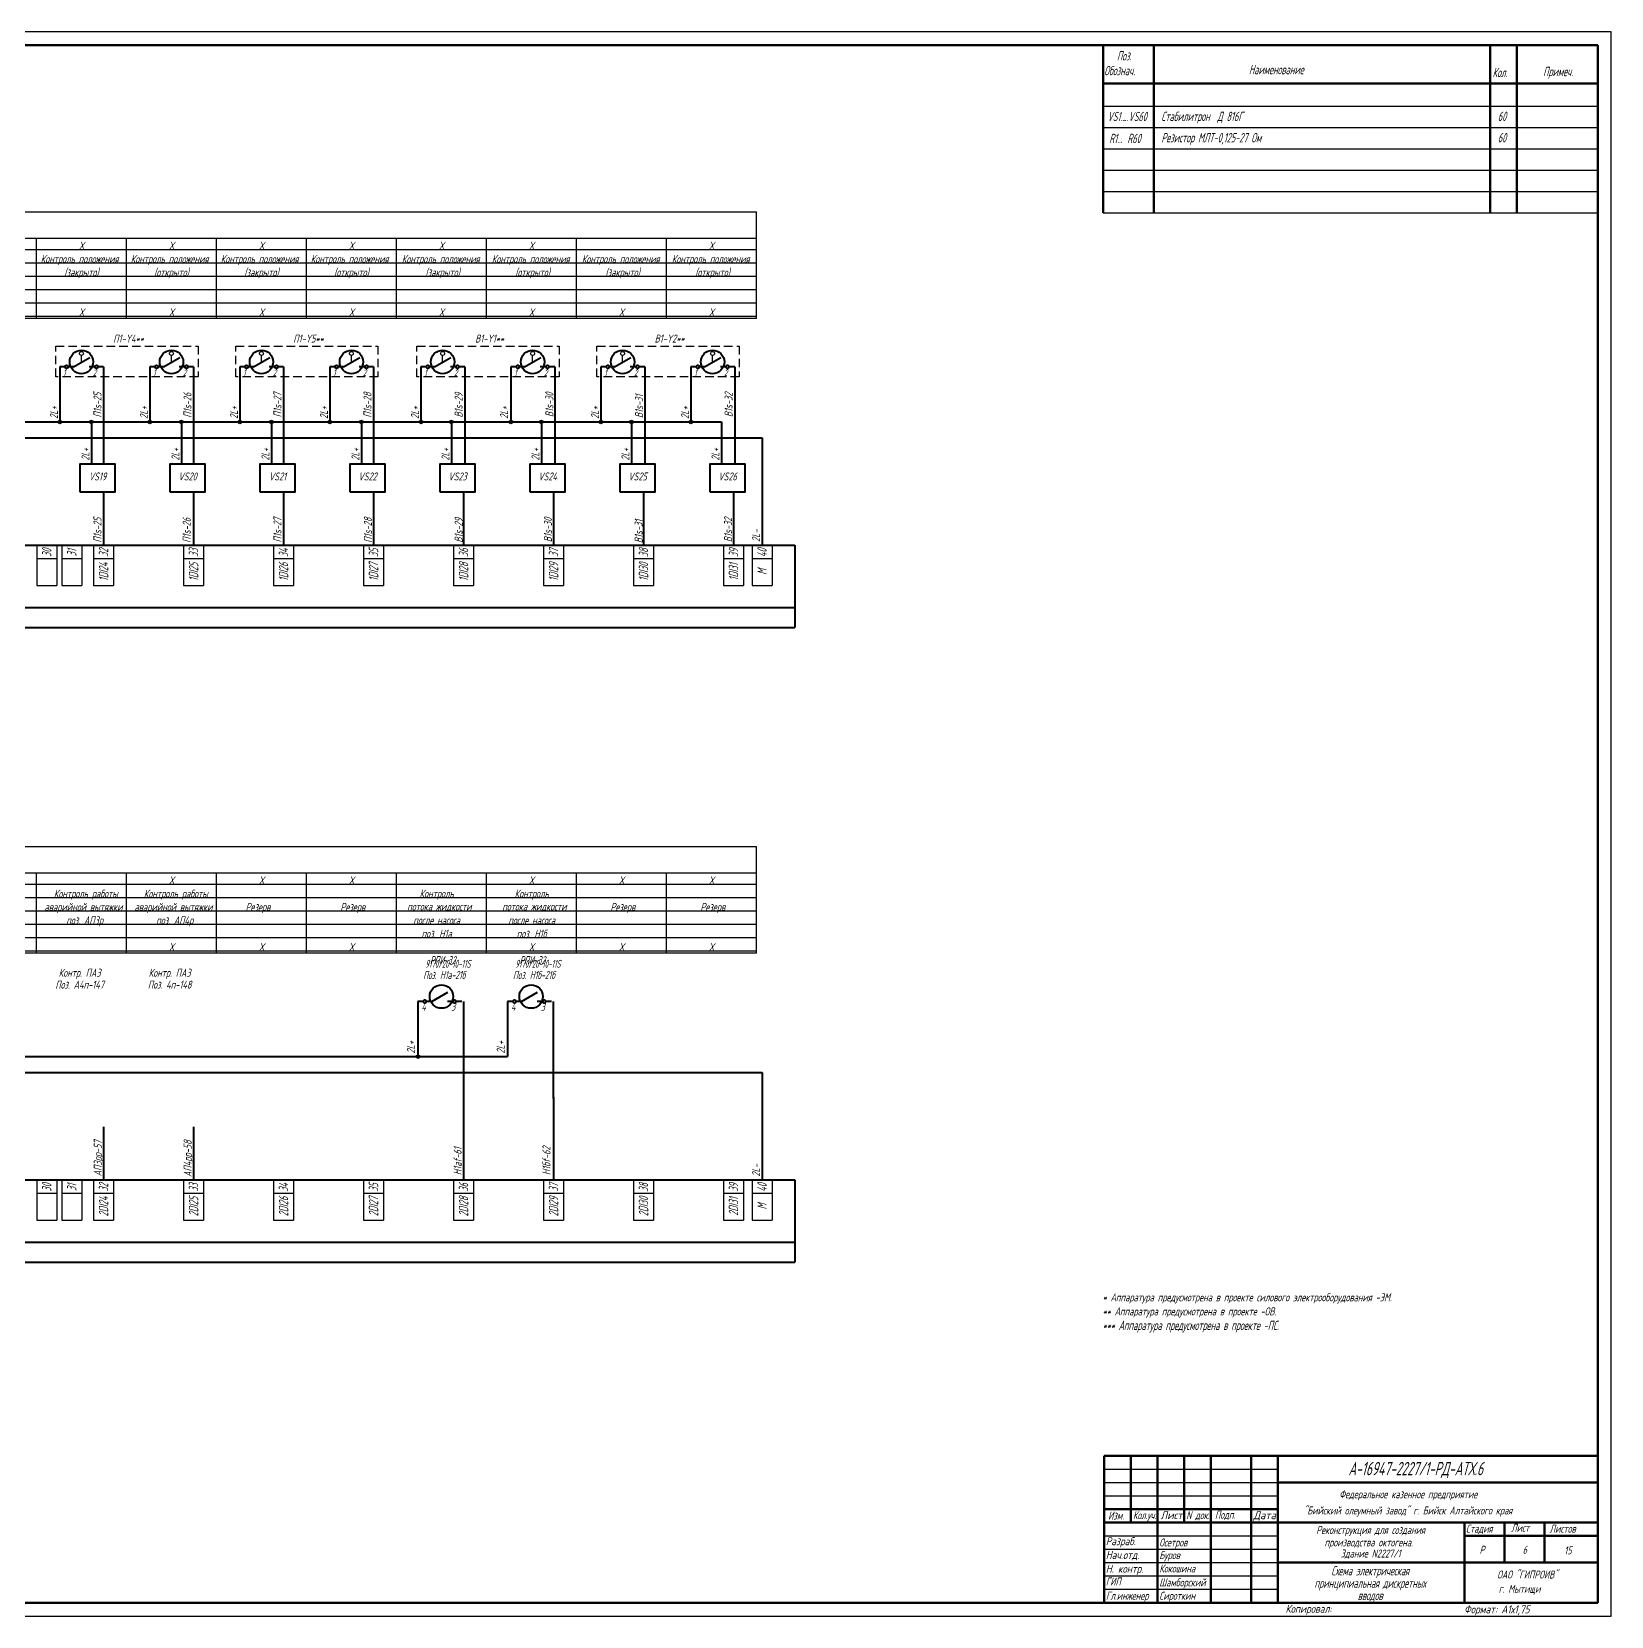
# Model space of a CAD drawing. Header units: millimetres. Extents: x -338 to 6826, y -8218 to 3153.
# Drawn here: x 2917 to 3509, y -812 to -218 of the extents above; entities that cross this region are included whole.
import ezdxf
from ezdxf.enums import TextEntityAlignment as Align

# ---------------------------------------------------------------- set-up
doc = ezdxf.new("R2010")
doc.units = ezdxf.units.MM
doc.linetypes.add('невидимая2', pattern=[4.7625, 3.175, -1.5875])
doc.layers.get('Defpoints').update_dxf_attribs({"color": 251})
for name, color, linetype, lineweight in [('Обводка', 6, 'Continuous', 25), ('Рамка тонкая', 5, 'Continuous', 25), ('Текст_КИП', 2, 'Continuous', 25), ('Толст.рамка', 7, 'Continuous', 60)]:
    doc.layers.add(name, color=color, linetype=linetype, lineweight=lineweight)
doc.layers.add('Слой М50', color=3, linetype='Continuous')
doc.layers.add('ТЕКСТ', color=2, linetype='Continuous')
doc.styles.add('Simplex', font='simplex.shx', dxfattribs={"width": 0.7, "oblique": 15})

msp = doc.modelspace()

# ---------------------------------------------------------------- hatches: boundary and pattern name
h = msp.add_hatch(color=256)
edge = h.paths.add_edge_path()
edge.add_arc((2927.34, -364.46), 0.664, 0, 360)
h = msp.add_hatch(color=256)
edge = h.paths.add_edge_path()
edge.add_arc((2939.19, -364.46), 0.664, 0, 360)
h = msp.add_hatch(color=256)
edge = h.paths.add_edge_path()
edge.add_arc((2961.06, -364.46), 0.664, 0, 360)
h = msp.add_hatch(color=256)
edge = h.paths.add_edge_path()
edge.add_arc((2972.91, -364.46), 0.664, 0, 360)
h = msp.add_hatch(color=256)
edge = h.paths.add_edge_path()
edge.add_arc((2994.79, -364.46), 0.664, 0, 360)
h = msp.add_hatch(color=256)
edge = h.paths.add_edge_path()
edge.add_arc((3006.64, -364.46), 0.664, 0, 360)
h = msp.add_hatch(color=256)
edge = h.paths.add_edge_path()
edge.add_arc((3028.51, -364.46), 0.664, 0, 360)
h = msp.add_hatch(color=256)
edge = h.paths.add_edge_path()
edge.add_arc((3040.36, -364.46), 0.664, 0, 360)
h = msp.add_hatch(color=256)
edge = h.paths.add_edge_path()
edge.add_arc((3062.66, -364.46), 0.664, 0, 360)
h = msp.add_hatch(color=256)
edge = h.paths.add_edge_path()
edge.add_arc((3074.08, -364.46), 0.664, 0, 360)
h = msp.add_hatch(color=256)
edge = h.paths.add_edge_path()
edge.add_arc((3096.38, -364.46), 0.664, 0, 360)
h = msp.add_hatch(color=256)
edge = h.paths.add_edge_path()
edge.add_arc((3107.8, -364.46), 0.664, 0, 360)
h = msp.add_hatch(color=256)
edge = h.paths.add_edge_path()
edge.add_arc((3130.1, -364.46), 0.664, 0, 360)
h = msp.add_hatch(color=256)
edge = h.paths.add_edge_path()
edge.add_arc((3141.53, -364.46), 0.664, 0, 360)
h = msp.add_hatch(color=256)
edge = h.paths.add_edge_path()
edge.add_arc((3163.82, -364.46), 0.664, 0, 360)
h = msp.add_hatch(color=256)
edge = h.paths.add_edge_path()
edge.add_arc((3061.55, -602.37), 0.664, 0, 360)

# ---------------------------------------------------------------- linework, layer by layer
at = {"lineweight": 40}
for p, q in [((2927.34, -343.8), (2927.34, -364.46)), ((2929.34, -343.8), (2927.34, -343.8)), ((2932.49, -343.8), (2930.49, -343.8)), ((2932.49, -343.8), (2938.55, -340.3)), ((2940.49, -343.8), (2938.36, -343.8)), ((2943.76, -343.8), (2941.63, -343.8)), ((2943.76, -343.8), (2943.76, -380.16)), ((2961.06, -343.8), (2961.06, -364.46)), ((2963.06, -343.8), (2961.06, -343.8)), ((2966.21, -343.8), (2964.21, -343.8)), ((2966.21, -343.8), (2972.27, -340.3)), ((2974.21, -343.8), (2972.09, -343.8)), ((2977.48, -343.8), (2975.36, -343.8)), ((2977.48, -343.8), (2977.48, -380.16)), ((2994.79, -343.8), (2994.79, -364.46)), ((2996.79, -343.8), (2994.79, -343.8)), ((2999.93, -343.8), (2997.93, -343.8)), ((2999.93, -343.8), (3005.99, -340.3)), ((3007.93, -343.8), (3005.81, -343.8)), ((3011.2, -343.8), (3009.08, -343.8)), ((3011.2, -343.8), (3011.2, -380.16)), ((3028.51, -343.8), (3028.51, -364.46)), ((3030.51, -343.8), (3028.51, -343.8)), ((3033.65, -343.8), (3031.65, -343.8)), ((3033.65, -343.8), (3039.72, -340.3)), ((3041.65, -343.8), (3039.53, -343.8)), ((3044.92, -343.8), (3042.8, -343.8)), ((3044.92, -343.8), (3044.92, -380.16)), ((3062.66, -343.8), (3062.66, -364.46)), ((3064.66, -343.8), (3062.66, -343.8)), ((3067.8, -343.8), (3065.8, -343.8)), ((3067.8, -343.8), (3073.86, -340.3)), ((3075.8, -343.8), (3073.68, -343.8)), ((3079.07, -343.8), (3076.95, -343.8)), ((3079.07, -343.8), (3079.07, -380.16)), ((3096.38, -343.8), (3096.38, -364.46)), ((3098.38, -343.8), (3096.38, -343.8)), ((3101.52, -343.8), (3099.52, -343.8)), ((3101.52, -343.8), (3107.59, -340.3)), ((3109.52, -343.8), (3107.4, -343.8)), ((3112.79, -343.8), (3110.67, -343.8)), ((3112.79, -343.8), (3112.79, -380.16)), ((3130.1, -343.8), (3130.1, -364.46)), ((3132.1, -343.8), (3130.1, -343.8)), ((3135.25, -343.8), (3133.25, -343.8)), ((3135.25, -343.8), (3141.31, -340.3)), ((3143.25, -343.8), (3141.12, -343.8)), ((3146.52, -343.8), (3144.39, -343.8)), ((3146.52, -343.8), (3146.52, -380.16)), ((3163.82, -343.8), (3163.82, -364.46)), ((3165.82, -343.8), (3163.82, -343.8)), ((3168.97, -343.8), (3166.97, -343.8)), ((3168.97, -343.8), (3175.03, -340.3)), ((3176.97, -343.8), (3174.85, -343.8)), ((3180.24, -343.8), (3178.12, -343.8)), ((3180.24, -343.8), (3180.24, -380.16)), ((2100.63, -364.46), (3175.25, -364.46)), ((2939.19, -364.46), (2939.19, -380.16)), ((2972.91, -364.46), (2972.91, -380.16)), ((3006.64, -364.46), (3006.64, -380.16)), ((3040.36, -364.46), (3040.36, -380.16)), ((3074.08, -364.46), (3074.08, -380.16)), ((3107.8, -364.46), (3107.8, -380.16)), ((3141.53, -364.46), (3141.53, -380.16)), ((3175.25, -364.46), (3175.25, -380.16)), ((2100.63, -370.43), (3190.5, -370.43)), ((3190.5, -370.43), (3190.5, -410.65)), ((2943.76, -390.73), (2943.76, -410.65)), ((2977.48, -390.73), (2977.48, -410.65)), ((3011.2, -390.73), (3011.2, -410.65)), ((3044.92, -390.73), (3044.92, -410.65)), ((3078.65, -390.73), (3078.65, -410.65)), ((3112.37, -390.73), (3112.37, -410.65)), ((3112.37, -390.73), (3112.37, -410.65)), ((3146.09, -390.73), (3146.09, -410.65)), ((3179.81, -390.73), (3179.81, -410.65)), ((2115.62, -410.65), (3202.77, -410.65)), ((3202.77, -410.65), (3202.77, -441.46)), ((2115.62, -433.96), (3202.77, -433.96)), ((2115.62, -441.46), (3202.77, -441.46)), ((3061.55, -581.71), (3061.55, -602.37)), ((3063.55, -581.71), (3061.55, -581.71)), ((3066.7, -581.71), (3064.7, -581.71)), ((3066.7, -581.71), (3072.76, -578.21)), ((3074.7, -581.71), (3072.58, -581.71)), ((3077.97, -581.71), (3075.85, -581.71)), ((3078.65, -581.71), (3078.65, -618.06)), ((3095.15, -581.71), (3095.15, -602.37)), ((3097.15, -581.71), (3095.15, -581.71)), ((3100.3, -581.71), (3098.3, -581.71)), ((3100.3, -581.71), (3106.36, -578.21)), ((3108.3, -581.71), (3106.18, -581.71)), ((3111.57, -581.71), (3109.45, -581.71)), ((3112.25, -581.71), (3112.25, -618.06)), ((2100.63, -602.37), (3095.15, -602.37)), ((2100.63, -608.34), (3190.5, -608.34)), ((3190.5, -608.34), (3190.5, -648.56)), ((3112.37, -617.55), (3112.37, -648.56)), ((3112.37, -617.55), (3112.37, -648.56)), ((3078.65, -617.79), (3078.65, -648.56)), ((2943.76, -628.63), (2943.76, -648.56)), ((2977.48, -628.63), (2977.48, -648.56)), ((2115.62, -648.56), (3202.77, -648.56)), ((3202.77, -648.56), (3202.77, -679.36)), ((2115.62, -671.87), (3202.77, -671.87)), ((2115.62, -679.36), (3202.77, -679.36))]:
    msp.add_line(p, q, dxfattribs=at)
for p, q in [((2935.46, -341.96), (2935.46, -339.54)), ((2969.18, -341.96), (2969.18, -339.54)), ((3002.91, -341.96), (3002.91, -339.54)), ((3036.63, -341.96), (3036.63, -339.54)), ((3070.78, -341.96), (3070.78, -339.54)), ((3104.5, -341.96), (3104.5, -339.54)), ((3138.22, -341.96), (3138.22, -339.54)), ((3171.94, -341.96), (3171.94, -339.54))]:
    msp.add_line(p, q)
at = {"lineweight": 30}
for p, q in [((2918.74, -410.65), (2918.74, -425.8)), ((2918.74, -415.65), (2926.2, -415.65)), ((2926.2, -410.65), (2926.2, -425.8)), ((2928.1, -410.65), (2928.1, -425.8)), ((2928.1, -415.65), (2935.57, -415.65)), ((2935.57, -410.65), (2935.57, -425.8)), ((2940.02, -410.65), (2940.02, -425.8)), ((2940.02, -415.65), (2947.49, -415.65)), ((2947.49, -410.65), (2947.49, -425.8)), ((2973.74, -410.65), (2973.74, -425.8)), ((2973.74, -415.65), (2981.21, -415.65)), ((2981.21, -410.65), (2981.21, -425.8)), ((3007.47, -410.65), (3007.47, -425.8)), ((3007.47, -415.65), (3014.94, -415.65)), ((3014.94, -410.65), (3014.94, -425.8)), ((3041.19, -410.65), (3041.19, -425.8)), ((3041.19, -415.65), (3048.66, -415.65)), ((3048.66, -410.65), (3048.66, -425.8)), ((3074.91, -410.65), (3074.91, -425.8)), ((3074.91, -415.65), (3082.38, -415.65)), ((3082.38, -410.65), (3082.38, -425.8)), ((3108.63, -410.65), (3108.63, -425.8)), ((3108.63, -415.65), (3116.1, -415.65)), ((3116.1, -410.65), (3116.1, -425.8)), ((3142.36, -410.65), (3142.36, -425.8)), ((3142.36, -415.65), (3149.82, -415.65)), ((3149.82, -410.65), (3149.82, -425.8)), ((3176.08, -410.65), (3176.08, -425.8)), ((3176.08, -415.65), (3183.55, -415.65)), ((3183.55, -410.65), (3183.55, -425.8)), ((3186.77, -410.65), (3186.77, -425.8)), ((3186.77, -415.65), (3194.24, -415.65)), ((3194.24, -410.65), (3194.24, -425.8)), ((2918.74, -425.8), (2926.2, -425.8)), ((2928.1, -425.8), (2935.57, -425.8)), ((2940.02, -425.8), (2947.49, -425.8)), ((2973.74, -425.8), (2981.21, -425.8)), ((3007.47, -425.8), (3014.94, -425.8)), ((3041.19, -425.8), (3048.66, -425.8)), ((3074.91, -425.8), (3082.38, -425.8)), ((3108.63, -425.8), (3116.1, -425.8)), ((3142.36, -425.8), (3149.82, -425.8)), ((3176.08, -425.8), (3183.55, -425.8)), ((3186.77, -425.8), (3194.24, -425.8)), ((2918.74, -648.56), (2918.74, -663.7)), ((2926.2, -648.56), (2926.2, -663.7)), ((2928.1, -648.56), (2928.1, -663.7)), ((2935.57, -648.56), (2935.57, -663.7)), ((2940.02, -648.56), (2940.02, -663.7)), ((2947.49, -648.56), (2947.49, -663.7)), ((2973.74, -648.56), (2973.74, -663.7)), ((2981.21, -648.56), (2981.21, -663.7)), ((3007.47, -648.56), (3007.47, -663.7)), ((3014.94, -648.56), (3014.94, -663.7)), ((3041.19, -648.56), (3041.19, -663.7)), ((3048.66, -648.56), (3048.66, -663.7)), ((3074.91, -648.56), (3074.91, -663.7)), ((3082.38, -648.56), (3082.38, -663.7)), ((3108.63, -648.56), (3108.63, -663.7)), ((3116.1, -648.56), (3116.1, -663.7)), ((3142.36, -648.56), (3142.36, -663.7)), ((3149.82, -648.56), (3149.82, -663.7)), ((3176.08, -648.56), (3176.08, -663.7)), ((3183.55, -648.56), (3183.55, -663.7)), ((3186.77, -648.56), (3186.77, -663.7)), ((3194.24, -648.56), (3194.24, -663.7)), ((2918.74, -653.56), (2926.2, -653.56)), ((2928.1, -653.56), (2935.57, -653.56)), ((2940.02, -653.56), (2947.49, -653.56)), ((2973.74, -653.56), (2981.21, -653.56)), ((3007.47, -653.56), (3014.94, -653.56)), ((3041.19, -653.56), (3048.66, -653.56)), ((3074.91, -653.56), (3082.38, -653.56)), ((3108.63, -653.56), (3116.1, -653.56)), ((3142.36, -653.56), (3149.82, -653.56)), ((3176.08, -653.56), (3183.55, -653.56)), ((3186.77, -653.56), (3194.24, -653.56)), ((2918.74, -663.7), (2926.2, -663.7)), ((2928.1, -663.7), (2935.57, -663.7)), ((2940.02, -663.7), (2947.49, -663.7)), ((2973.74, -663.7), (2981.21, -663.7)), ((3007.47, -663.7), (3014.94, -663.7)), ((3041.19, -663.7), (3048.66, -663.7)), ((3074.91, -663.7), (3082.38, -663.7)), ((3108.63, -663.7), (3116.1, -663.7)), ((3142.36, -663.7), (3149.82, -663.7)), ((3176.08, -663.7), (3183.55, -663.7)), ((3186.77, -663.7), (3194.24, -663.7))]:
    msp.add_line(p, q, dxfattribs=at)
at = {"lineweight": 60}
msp.add_line((3503.69, -752.17), (3503.69, -807.17), dxfattribs=at)
at = {"linetype": 'невидимая2'}
for points in [[(2925.83, -336.02), (2979.13, -336.02), (2979.13, -347.57), (2925.83, -347.57)], [(2993.28, -336.02), (3046.57, -336.02), (3046.57, -347.57), (2993.28, -347.57)], [(3061.15, -336.02), (3114.44, -336.02), (3114.44, -347.57), (3061.15, -347.57)], [(3128.59, -336.02), (3181.89, -336.02), (3181.89, -347.57), (3128.59, -347.57)]]:
    msp.add_lwpolyline(points, close=True, dxfattribs=at)
at = {"lineweight": 40}
for points in [[(2934.93, -390.73), (2934.93, -380.16), (2948.02, -380.16), (2948.02, -390.73)], [(2968.65, -390.73), (2968.65, -380.16), (2981.75, -380.16), (2981.75, -390.73)], [(3002.37, -390.73), (3002.37, -380.16), (3015.47, -380.16), (3015.47, -390.73)], [(3036.09, -390.73), (3036.09, -380.16), (3049.19, -380.16), (3049.19, -390.73)], [(3069.81, -390.73), (3069.81, -380.16), (3082.91, -380.16), (3082.91, -390.73)], [(3103.54, -390.73), (3103.54, -380.16), (3116.63, -380.16), (3116.63, -390.73)], [(3137.26, -390.73), (3137.26, -380.16), (3150.36, -380.16), (3150.36, -390.73)], [(3170.98, -390.73), (3170.98, -380.16), (3184.08, -380.16), (3184.08, -390.73)]]:
    msp.add_lwpolyline(points, close=True, dxfattribs=at)
for centre, radius in [((2935.46, -341.96), 4.41), ((2969.19, -341.96), 4.41), ((3002.91, -341.96), 4.41), ((3036.63, -341.96), 4.41), ((3070.78, -341.96), 4.41), ((3104.5, -341.96), 4.41), ((3138.22, -341.96), 4.41), ((3171.94, -341.96), 4.41), ((2929.91, -343.8), 0.573), ((2941.06, -343.8), 0.573), ((2963.64, -343.8), 0.573), ((2974.78, -343.8), 0.573), ((2997.36, -343.8), 0.573), ((3008.51, -343.8), 0.573), ((3031.08, -343.8), 0.573), ((3042.23, -343.8), 0.573), ((3065.23, -343.8), 0.573), ((3076.38, -343.8), 0.573), ((3098.95, -343.8), 0.573), ((3110.1, -343.8), 0.573), ((3132.67, -343.8), 0.573), ((3143.82, -343.8), 0.573), ((3166.4, -343.8), 0.573), ((3177.54, -343.8), 0.573), ((3070.35, -579.86), 4.41), ((3103.95, -579.86), 4.41), ((3064.13, -581.71), 0.573), ((3075.27, -581.71), 0.573), ((3097.73, -581.71), 0.573), ((3108.87, -581.71), 0.573)]:
    msp.add_circle(centre, radius, dxfattribs=at)
for centre, radius in [((2935.46, -338.79), 0.75), ((2969.18, -338.79), 0.75), ((3002.91, -338.79), 0.75), ((3036.63, -338.79), 0.75), ((3070.78, -338.79), 0.75), ((3104.5, -338.79), 0.75), ((3138.22, -338.79), 0.75), ((3171.94, -338.79), 0.75), ((2927.34, -364.46), 0.664), ((2939.19, -364.46), 0.664), ((2961.06, -364.46), 0.664), ((2972.91, -364.46), 0.664), ((2994.79, -364.46), 0.664), ((3006.64, -364.46), 0.664), ((3028.51, -364.46), 0.664), ((3040.36, -364.46), 0.664), ((3062.66, -364.46), 0.664), ((3074.08, -364.46), 0.664), ((3096.38, -364.46), 0.664), ((3107.8, -364.46), 0.664), ((3130.1, -364.46), 0.664), ((3141.53, -364.46), 0.664), ((3163.82, -364.46), 0.664), ((3061.55, -602.37), 0.664)]:
    msp.add_circle(centre, radius)
at = {"layer": 'Defpoints'}
for p, q in [((2113.35, -299.86), (3188.38, -299.86)), ((2113.35, -304.86), (3188.38, -304.86)), ((2113.35, -309.86), (3188.38, -309.86)), ((2113.35, -314.86), (3188.38, -314.86)), ((2113.35, -319.86), (3188.38, -319.86)), ((2113.35, -324.86), (3188.38, -324.86)), ((2109.27, -537.77), (3188.38, -537.77)), ((2109.27, -542.77), (3188.38, -542.77)), ((2109.27, -547.77), (3188.38, -547.77)), ((2109.27, -552.77), (3188.38, -552.77)), ((2109.27, -557.77), (3188.38, -557.77)), ((2109.27, -562.77), (3188.38, -562.77))]:
    msp.add_line(p, q, dxfattribs=at)
at = {"layer": 'Обводка', "color": 155}
for p, q in [((3318.33, -246.13), (3503.7, -246.13)), ((3318.33, -254.13), (3503.7, -254.13)), ((3318.33, -262.13), (3503.7, -262.13)), ((3318.33, -270.13), (3503.6, -270.13)), ((3318.33, -278.13), (3503.7, -278.13)), ((3318.33, -286.13), (3503.69, -286.13)), ((3318.69, -757.03), (3383.69, -757.03)), ((3318.69, -762.03), (3383.69, -762.03)), ((3318.69, -767.03), (3383.69, -767.03)), ((3318.69, -782.03), (3383.69, -782.03)), ((3318.69, -787.03), (3383.69, -787.03)), ((3318.69, -792.03), (3383.69, -792.03)), ((3318.69, -797.03), (3383.69, -797.03)), ((3318.69, -802.03), (3383.69, -802.03))]:
    msp.add_line(p, q, dxfattribs=at)
at = {"layer": 'Обводка', "lineweight": 30}
for p, q in [((2109.27, -285.71), (3188.38, -285.71)), ((3188.38, -325.71), (3188.38, -285.71)), ((3188.38, -295.71), (2109.27, -295.71)), ((2918.6, -325.71), (2918.6, -295.71)), ((2952.32, -325.71), (2952.32, -295.71)), ((2986.05, -325.71), (2986.05, -295.71)), ((3019.77, -325.71), (3019.77, -295.71)), ((3053.49, -325.71), (3053.49, -295.71)), ((3087.21, -325.71), (3087.21, -295.71)), ((3120.94, -325.71), (3120.94, -295.71)), ((3154.66, -325.71), (3154.66, -295.71)), ((3188.38, -325.71), (2109.27, -325.71)), ((2109.27, -523.61), (3188.38, -523.61)), ((3188.38, -563.61), (3188.38, -523.61)), ((3188.38, -533.61), (2109.27, -533.61)), ((2918.6, -563.61), (2918.6, -533.61)), ((2952.32, -563.61), (2952.32, -533.61)), ((2986.05, -563.61), (2986.05, -533.61)), ((3019.77, -563.61), (3019.77, -533.61)), ((3053.49, -563.61), (3053.49, -533.61)), ((3087.21, -563.61), (3087.21, -533.61)), ((3120.94, -563.61), (3120.94, -533.61)), ((3154.66, -563.61), (3154.66, -533.61)), ((3188.38, -563.61), (2109.27, -563.61))]:
    msp.add_line(p, q, dxfattribs=at)
at = {"layer": 'Рамка тонкая'}
for p, q in [((3508.69, -218.17), (2036.94, -218.17)), ((3508.69, -812.17), (3508.69, -218.17)), ((2036.94, -812.17), (3508.69, -812.17))]:
    msp.add_line(p, q, dxfattribs=at)
at = {"layer": 'Толст.рамка'}
for p, q in [((2056.94, -223.17), (3473.69, -223.17)), ((3288.63, -223.17), (3503.69, -223.17)), ((3318.33, -223.17), (3318.33, -286.13)), ((3337.26, -223.64), (3337.26, -286.13)), ((3463.33, -223.64), (3463.33, -286.13)), ((3473.33, -223.64), (3473.33, -286.13)), ((3503.69, -223.17), (3503.69, -807.17)), ((3318.33, -237.64), (3503.7, -237.64)), ((3503.69, -807.17), (2056.94, -807.17))]:
    msp.add_line(p, q, dxfattribs=at)
at = {"layer": 'Толст.рамка', "lineweight": 60}
for p, q in [((3318.69, -752.03), (3503.69, -752.03)), ((3318.69, -807.03), (3318.69, -752.03)), ((3328.69, -777.03), (3328.69, -752.03)), ((3338.69, -807.03), (3338.69, -752.03)), ((3348.69, -777.03), (3348.69, -752.03)), ((3358.69, -807.03), (3358.69, -752.03)), ((3373.69, -807.03), (3373.69, -752.03)), ((3383.69, -807.03), (3383.69, -752.03)), ((3383.69, -762.03), (3503.69, -762.03)), ((3318.69, -772.03), (3383.69, -772.03)), ((3318.69, -777.03), (3383.69, -777.03)), ((3383.69, -777.03), (3503.69, -777.03)), ((3453.69, -777.03), (3453.69, -807.03)), ((3468.69, -792.03), (3468.69, -777.03)), ((3483.69, -792.03), (3483.69, -777.03)), ((3453.69, -782.03), (3503.69, -782.03)), ((3383.69, -792.03), (3503.69, -792.03)), ((3318.69, -807.17), (3503.69, -807.17))]:
    msp.add_line(p, q, dxfattribs=at)

# ---------------------------------------------------------------- texts
at = {"layer": 'Defpoints', "style": 'Simplex', "oblique": 15, "width": 0.6}
for p in [(2935.46, -299.86), (2969.19, -299.86), (3002.91, -299.86), (3036.63, -299.86), (3070.35, -299.86), (3104.07, -299.86), (3171.52, -299.86), (2935.46, -324.86), (2969.19, -324.86), (3002.91, -324.86), (3036.63, -324.86), (3070.35, -324.86), (3104.07, -324.86), (3137.8, -324.86), (3171.52, -324.86), (2969.19, -537.77), (2969.19, -537.77), (2969.19, -537.77), (2969.19, -537.77), (3002.91, -537.77), (3002.91, -537.77), (3036.63, -537.77), (3036.63, -537.77), (3104.07, -537.77), (3104.07, -537.77), (3104.07, -537.77), (3104.07, -537.77), (3137.8, -537.77), (3137.8, -537.77), (3171.52, -537.77), (2969.19, -562.77), (2969.19, -562.77), (2969.19, -562.77), (2969.19, -562.77), (3002.91, -562.77), (3002.91, -562.77), (3036.63, -562.77), (3036.63, -562.77), (3104.07, -562.77), (3104.07, -562.77), (3104.07, -562.77), (3104.07, -562.77), (3137.8, -562.77), (3137.8, -562.77), (3171.52, -562.77)]:
    msp.add_text('Х', height=3, dxfattribs=at).set_placement(p, align=Align.CENTER)
at = {"layer": 'Defpoints', "style": 'Simplex', "oblique": 15, "width": 0.55}
for p in [(3070.85, -566.19), (3104.45, -566.19)]:
    msp.add_text('РПИ-32', height=3, dxfattribs=at).set_placement(p, align=Align.MIDDLE)
at = {"layer": 'Обводка', "style": 'Simplex', "oblique": 15, "width": 0.6}
for s, p in [('30', (2924.19, -413.52)), ('31', (2933.56, -413.52)), ('32', (2945.48, -413.52)), ('33', (2979.2, -413.52)), ('34', (3012.92, -413.52)), ('35', (3046.64, -413.52)), ('36', (3080.37, -413.52)), ('37', (3114.09, -413.52)), ('38', (3147.81, -413.52)), ('39', (3181.53, -413.52)), ('40', (3192.22, -413.52)), ('30', (2924.19, -651.43)), ('31', (2933.56, -651.43)), ('32', (2945.48, -651.43)), ('33', (2979.2, -651.43)), ('34', (3012.92, -651.43)), ('35', (3046.64, -651.43)), ('36', (3080.37, -651.43)), ('37', (3114.09, -651.43)), ('38', (3147.81, -651.43)), ('39', (3181.53, -651.43)), ('40', (3192.22, -651.43))]:
    msp.add_text(s, height=3.5, rotation=90, dxfattribs=at).set_placement(p, align=Align.CENTER)
at = {"layer": 'Обводка', "lineweight": -3, "style": 'Simplex', "oblique": 15, "width": 0.6}
for s, p in [('1DI24', (2945.48, -420.68)), ('1DI25', (2979.2, -420.68)), ('1DI26', (3012.92, -420.68)), ('1DI27', (3046.64, -420.68)), ('1DI28', (3080.37, -420.68)), ('1DI29', (3114.09, -420.68)), ('1DI30', (3147.81, -420.68)), ('1DI31', (3181.53, -420.68)), ('М', (3192.22, -420.68)), ('2DI24', (2945.48, -658.58)), ('2DI25', (2979.2, -658.58)), ('2DI26', (3012.92, -658.58)), ('2DI27', (3046.64, -658.58)), ('2DI28', (3080.37, -658.58)), ('2DI29', (3114.09, -658.58)), ('2DI30', (3147.81, -658.58)), ('2DI31', (3181.53, -658.58)), ('М', (3192.22, -658.58))]:
    msp.add_text(s, height=3.5, rotation=90, dxfattribs=at).set_placement(p, align=Align.CENTER)
at = {"layer": 'Слой М50', "style": 'Simplex', "oblique": 15, "width": 0.5}
for p in [(3081.2, -569.08), (3114.92, -569.08)]:
    msp.add_text('9170/20-10-11S', height=3, dxfattribs=at).set_placement(p, align=Align.RIGHT)
at = {"layer": 'ТЕКСТ', "style": 'Simplex', "oblique": 15, "width": 0.6}
for s, height, p in [('R1...', 3.5, (3323.03, -259.94)), ('R60', 3.5, (3329.85, -259.94)), ('VS19', 3, (2941.47, -386.39)), ('VS20', 3, (2975.2, -386.39)), ('VS21', 3, (3008.92, -386.39)), ('VS22', 3, (3042.64, -386.39)), ('VS23', 3, (3076.36, -386.39)), ('VS24', 3, (3110.09, -386.39)), ('VS25', 3, (3143.81, -386.39)), ('VS26', 3, (3177.53, -386.39)), ('Контроль', 3, (3068.53, -542.77)), ('Контроль', 3, (3104.14, -542.77)), ('потока жидкости', 3, (3069.57, -547.6)), ('потока жидкости', 3, (3105.18, -547.6)), ('Резерв', 3, (3138.3, -547.77)), ('Резерв', 3, (3172.02, -547.77)), ('после насоса', 3, (3068.53, -552.77)), ('после насоса', 3, (3104.14, -552.77)), ('поз. Н1а', 3, (3068.53, -557.77)), ('поз. Н1б', 3, (3104.14, -557.77))]:
    msp.add_text(s, height=height, dxfattribs=at).set_placement(p, align=Align.CENTER)
at = {"layer": 'ТЕКСТ', "color": 3, "style": 'Simplex', "oblique": 15, "width": 0.6}
for s, p in [('Контроль положения ', (2935.46, -304.86)), ('Контроль положения ', (2969.19, -304.86)), ('Контроль положения ', (3002.91, -304.86)), ('Контроль положения ', (3036.63, -304.86)), ('Контроль положения ', (3070.78, -304.86)), ('Контроль положения ', (3104.5, -304.86)), ('Контроль положения ', (3138.22, -304.86)), ('Контроль положения ', (3171.94, -304.86)), ('(закрыто)', (2935.46, -309.86)), ('(открыто)', (2969.19, -309.86)), ('(закрыто)', (3002.91, -309.86)), ('(открыто)', (3036.63, -309.86)), ('(закрыто)', (3070.78, -309.86)), ('(открыто)', (3104.5, -309.86)), ('(закрыто)', (3138.22, -309.86)), ('(открыто)', (3171.94, -309.86)), ('Контроль работы', (2937.1, -542.77)), ('Контроль работы', (2970.82, -542.77)), ('аварийной вытяжки', (2936.21, -547.77)), ('аварийной вытяжки', (2969.93, -547.77)), ('Резерв', (3001.59, -547.77)), ('Резерв', (3037.1, -547.77)), (' поз. АП3р', (2935.93, -552.77)), (' поз. АП4р', (2969.66, -552.77))]:
    msp.add_text(s, height=3, dxfattribs=at).set_placement(p, align=Align.CENTER)
at = {"layer": 'ТЕКСТ', "color": 3, "style": 'Simplex', "oblique": 15}
for s, width, p in [('П1-Y4**', 0.6, (2953.05, -333.2)), ('П1-Y5**', 0.6, (3020.49, -333.2)), ('В1-Y1**', 0.6, (3088.36, -333.2)), ('В1-Y2**', 0.6, (3155.81, -333.2)), ('Контр. ПАЗ', 0.6, (2934.78, -571.33)), ('Контр. ПАЗ', 0.6, (2968.5, -571.33)), ('Поз. Н1а-21б', 0.55, (3071.4, -571.76)), ('Поз. Н1б-21б', 0.55, (3105, -571.76))]:
    msp.add_text(s, height=3, dxfattribs=dict(at, width=width)).set_placement(p, align=Align.MIDDLE)
at = {"layer": 'ТЕКСТ', "color": 2, "style": 'Simplex', "oblique": 15}
for s, height, width, p in [('1', 2.5, 0.6, (2928.59, -347.26)), ('2', 2.5, 0.6, (2939.74, -347.26)), ('1', 2.5, 0.6, (2962.31, -347.26)), ('2', 2.5, 0.6, (2973.46, -347.26)), ('1', 2.5, 0.6, (2996.03, -347.26)), ('2', 2.5, 0.6, (3007.18, -347.26)), ('1', 2.5, 0.6, (3029.76, -347.26)), ('2', 2.5, 0.6, (3040.9, -347.26)), ('1', 2.5, 0.6, (3063.9, -347.26)), ('2', 2.5, 0.6, (3075.05, -347.26)), ('1', 2.5, 0.6, (3097.63, -347.26)), ('2', 2.5, 0.6, (3108.77, -347.26)), ('1', 2.5, 0.6, (3131.35, -347.26)), ('2', 2.5, 0.6, (3142.5, -347.26)), ('1', 2.5, 0.6, (3165.07, -347.26)), ('2', 2.5, 0.6, (3176.22, -347.26)), ('4', 3, 0.7, (3062.8, -585.17)), ('3', 3, 0.7, (3073.95, -585.17)), ('4', 3, 0.7, (3096.4, -585.17)), ('3', 3, 0.7, (3107.55, -585.17))]:
    msp.add_text(s, height=height, dxfattribs=dict(at, width=width)).set_placement(p)
at = {"layer": 'ТЕКСТ', "style": 'Simplex', "oblique": 15, "width": 0.6}
for s, p in [('П1s-25', (2942.96, -353.45)), ('П1s-26', (2976.69, -353.54)), ('П1s-27', (3010.41, -353.45)), ('П1s-28', (3044.13, -353.45)), ('В1s-29', (3078.28, -353.54)), ('В1s-30', (3112.3, -353.45)), ('В1s-31', (3145.9, -354.23)), ('В1s-32', (3179.44, -353.45)), ('П1s-25', (2942.96, -400.34)), ('П1s-26', (2976.38, -400.43)), ('П1s-27', (3010.41, -400.34)), ('П1s-28', (3044.29, -400.34)), ('В1s-29', (3078.28, -400.43)), ('В1s-30', (3111.73, -400.34)), ('В1s-31', (3145.72, -401.11)), ('В1s-32', (3179.26, -400.34)), ('АП3рр-57', (2943.09, -633.77)), ('АП4рр-58', (2976.76, -633.77))]:
    msp.add_text(s, height=3, rotation=90, dxfattribs=at).set_placement(p, align=Align.RIGHT)
at = {"layer": 'ТЕКСТ', "color": 1, "style": 'Simplex', "oblique": 15, "width": 0.6}
for s, p in [('2L+', (2926.61, -363.31)), ('2L+', (2960.33, -363.31)), ('2L+', (2994.06, -363.31)), ('2L+', (3027.8, -363.31)), ('2L+', (3061.93, -363.31)), ('2L+', (3095.33, -363.31)), ('2L+', (3129.37, -363.31)), ('2L+', (3163.09, -363.31)), ('2L+', (2938.46, -378.97)), ('2L+', (2972.18, -378.97)), ('2L+', (3005.91, -378.97)), ('2L+', (3039.63, -378.97)), ('2L+', (3073.35, -378.97)), ('2L+', (3107.07, -378.97)), ('2L+', (3140.79, -378.97)), ('2L+', (3174.52, -378.97)), ('2L-', (3189.77, -409.46)), ('2L+', (3060.44, -601.22)), ('2L+', (3094.04, -601.22)), ('2L-', (3189.77, -647.37))]:
    msp.add_text(s, height=3, rotation=90, dxfattribs=at).set_placement(p)
at = {"layer": 'ТЕКСТ', "color": 6, "style": 'Simplex', "oblique": 15, "width": 0.6}
for s, p in [('Поз. А4п-147', (2934.78, -575.38)), ('Поз. 4п-148', (2968.5, -575.38))]:
    msp.add_text(s, height=3, dxfattribs=at).set_placement(p, align=Align.MIDDLE)
at = {"layer": 'ТЕКСТ', "style": 'Simplex', "oblique": 15, "width": 0.6}
for s, p in [('* Аппаратура предусмотрена в проекте силового электрооборудования -ЭМ.', (3318.05, -694.1)), ('** Аппаратура предусмотрена в проекте -ОВ.', (3318.05, -699.36))]:
    msp.add_text(s, height=3, dxfattribs=at).set_placement(p)
at = {"layer": 'ТЕКСТ', "char_height": 3, "width": 19, "attachment_point": 4, "style": 'Simplex'}
for s, insert in [('{\\W0.8;Разраб.}', (3319.28, -784.43)), ('{\\W0.8;Нач.отд.}', (3319.28, -789.43)), ('{\\W0.8;Н. контр.}', (3319.28, -794.76)), ('ГИП', (3319.28, -799.12))]:
    msp.add_mtext(s, dxfattribs=dict(at, insert=insert))
at = {"layer": 'Текст_КИП', "style": 'Simplex', "oblique": 15, "width": 0.6}
for s, height, p in [('Поз.', 3.5, (3323.43, -228.97)), ('Обознач.', 3.5, (3318.7, -234.51)), ('Наименование', 3.5, (3372.91, -234.13)), ('Примеч.', 3.5, (3483.14, -234.85)), ('Кол.', 3.5, (3464.2, -235.2)), ('Стабилитрон  Д 816Г', 3.5, (3340.09, -251.66)), ('60', 3.5, (3466.16, -251.65)), ('Резистор МЛТ-0,125-27 Ом', 3.5, (3340.09, -259.66)), ('60', 3.5, (3466.16, -259.65)), ('*** Аппаратура предусмотрена в проекте -ПС.', 3.5, (3318.05, -704.86)), ('А-16947-2227/1-РД-АТХ.6', 5, (3410.19, -759.3)), ('Федеральное казенное предприятие', 3, (3406.74, -767.93)), ('"Бийский олеумный завод" г. Бийск Алтайского края ', 3, (3393.46, -774)), ('Изм.', 3, (3320.13, -775.92)), ('Подп.', 3, (3360.18, -775.6)), ('Стадия', 3, (3454.22, -780.82)), ('Лист', 3, (3471.16, -780.5)), ('Листов', 3, (3485.57, -780.82)), ('Осетров', 3, (3339.32, -785.98)), ('Буров', 3, (3339.32, -790.75)), ('Р', 3, (3459.33, -788.73)), ('6', 3, (3475.47, -788.73)), ('15', 3, (3491.06, -788.94)), ('Кокошина', 3, (3339.32, -795.75)), ('ОАО "ГИПРОИВ"', 3, (3465.94, -798.01)), ('Шамборский', 3, (3339.32, -800.96)), ('г. Мытищи', 3, (3466.5, -803.37)), ('Гл.инженер', 3, (3319.32, -805.96)), ('Сироткин', 3, (3339.32, -805.96))]:
    msp.add_text(s, height=height, dxfattribs=at).set_placement(p)
for s, height, p in [('VS1...', 3.5, (3323.28, -251.7)), ('...VS60', 3.5, (3330.18, -251.7)), ('Реконструкция для создания', 3, (3418.5, -781.31)), ('производства октогена. ', 3, (3418.5, -785.97)), ('Здание N2227/1', 3, (3418.5, -790.13)), ('Схема электрическая', 3.5, (3418.34, -796.84)), ('принципиальная дискретных', 3.5, (3418.34, -801.48)), ('вводов', 3.5, (3418.34, -806.12))]:
    msp.add_text(s, height=height, dxfattribs=at).set_placement(p, align=Align.CENTER)
for s, p in [('Н1аf-61', (3077.9, -646.81)), ('Н1бf-62', (3111.18, -646.81))]:
    msp.add_text(s, height=3, rotation=90, dxfattribs=at).set_placement(p)
at = {"layer": 'Текст_КИП', "style": 'Simplex', "oblique": 15}
for s, width, p, p2 in [('Кол.уч.', 0.603486, (3329.47, -775.76), (3338.18, -775.76)), ('Лист', 0.686041, (3339.76, -775.76), (3347.99, -775.76)), ('N док.', 0.628372, (3349.42, -775.76), (3358.12, -775.76)), ('Дата', 0.652619, (3374.59, -775.76), (3382.98, -775.76))]:
    msp.add_text(s, height=3, dxfattribs=dict(at, width=width)).set_placement(p, p2, align=Align.FIT)
at = {"layer": 'Текст_КИП', "color": 3, "style": 'Simplex', "oblique": 15, "width": 0.8}
for s, p in [('Копировал:', (3386.62, -810.85)), ('Формат: А1х1,75', (3453.55, -811.05))]:
    msp.add_text(s, height=3, dxfattribs=at).set_placement(p)

doc.saveas('drawing.dxf')
